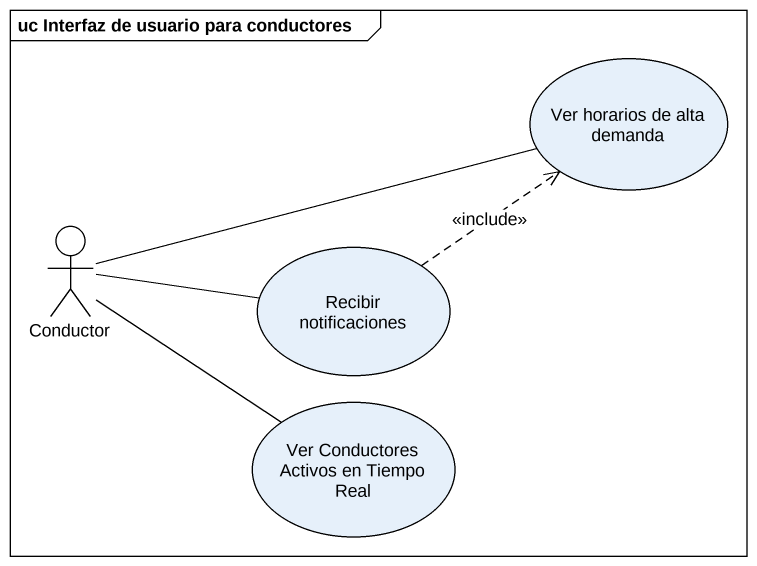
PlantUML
@startuml
mainframe uc Interfaz de usuario para conductores
usecase "Ver horarios de alta demanda" as Ver_horarios_de_alta_demanda
actor Conductor
usecase "Recibir notificaciones" as Recibir_notificaciones
usecase "Ver Conductores Activos en Tiempo Real" as Ver_Conductores_Activos_en
Conductor -right- Ver_horarios_de_alta_demanda
Conductor -right- Recibir_notificaciones
Conductor -- Ver_Conductores_Activos_en
Recibir_notificaciones .up.> Ver_horarios_de_alta_demanda : <<include>>
@enduml
